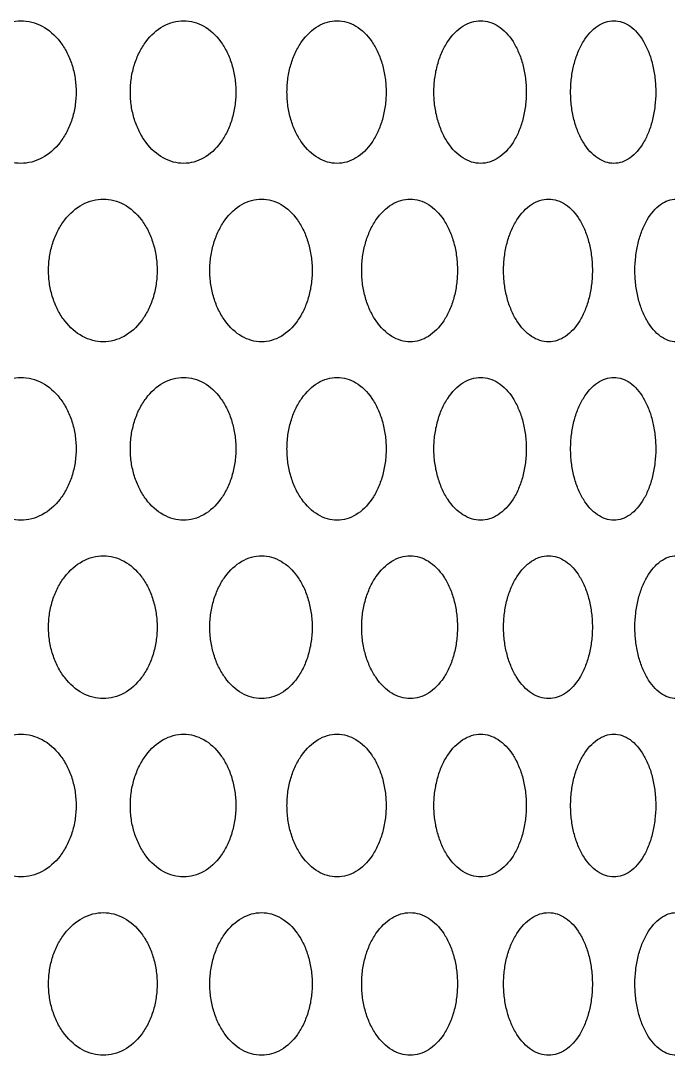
# Model space of a CAD drawing. Header units: millimetres. Extents: x 324 to 7054, y -67 to 2159.
# Drawn here: x 855.2 to 891.5, y 685 to 743 of the extents above; entities that cross this region are included whole.
import ezdxf

# ---------------------------------------------------------------- set-up
doc = ezdxf.new("R2010")
doc.units = ezdxf.units.MM
doc.header["$LTSCALE"] = 153.67
doc.layers.add('02___PRT_ALL_AXES', color=7, linetype='CONTINUOUS')

msp = doc.modelspace()

# ---------------------------------------------------------------- linework, layer by layer
at = {"layer": '02___PRT_ALL_AXES', "linetype": 'Continuous'}
for points in [[(852.09656, 739), (852.09684, 739.26583), (852.13801, 739.78945), (852.32094, 740.54514), (852.61365, 741.23528), (853.1404, 742.04859), (854.01404, 742.7909), (855.24764, 743.10456), (856.4692, 742.79082), (857.32454, 742.05038), (857.83725, 741.2386), (858.12193, 740.54817), (858.29958, 739.79095), (858.3395, 739.2663), (858.33976, 739)], [(861.37941, 739), (861.37967, 739.26583), (861.41873, 739.78945), (861.59224, 740.54514), (861.86984, 741.23528), (862.36927, 742.04859), (863.19722, 742.7909), (864.36529, 743.10456), (865.52082, 742.79082), (866.3292, 742.05038), (866.81353, 741.2386), (867.08238, 740.54817), (867.25013, 739.79095), (867.28781, 739.2663), (867.28806, 739)], [(870.15443, 739), (870.15467, 739.26583), (870.19146, 739.78945), (870.35486, 740.54514), (870.61623, 741.23528), (871.08635, 742.04859), (871.8653, 742.7909), (872.96316, 743.10456), (874.04804, 742.79082), (874.80622, 742.05038), (875.26023, 741.2386), (875.51218, 740.54817), (875.66934, 739.79095), (875.70465, 739.2663), (875.70488, 739)], [(878.38649, 739), (878.38672, 739.26583), (878.42108, 739.78945), (878.57372, 740.54514), (878.81783, 741.23528), (879.25674, 742.04859), (879.98358, 742.7909), (881.00683, 743.10456), (882.01672, 742.79082), (882.72166, 742.05038), (883.14354, 741.2386), (883.37757, 740.54817), (883.52353, 739.79095), (883.55631, 739.2663), (883.55652, 739)], [(886.04264, 739), (886.04286, 739.26583), (886.07467, 739.78945), (886.21593, 740.54514), (886.44179, 741.23528), (886.84774, 742.04859), (887.51956, 742.7909), (888.4641, 743.10456), (889.39496, 742.79082), (890.04385, 742.05038), (890.4319, 741.2386), (890.64708, 740.54817), (890.78124, 739.79095), (890.81137, 739.2663), (890.81157, 739)], [(858.33976, 739), (858.33949, 738.73417), (858.29973, 738.21055), (858.12281, 737.45486), (857.83897, 736.76472), (857.32626, 735.95141), (856.47016, 735.2091), (855.24531, 734.89544), (854.015, 735.20918), (853.14217, 735.94962), (852.61542, 736.7614), (852.32185, 737.45183), (852.13816, 738.20905), (852.09683, 738.7337), (852.09656, 739)], [(867.28806, 739), (867.28781, 738.73417), (867.25026, 738.21055), (867.08321, 737.45486), (866.81516, 736.76472), (866.33083, 735.95141), (865.52173, 735.2091), (864.36309, 734.89544), (863.19813, 735.20918), (862.37095, 735.94962), (861.87152, 736.7614), (861.5931, 737.45183), (861.41887, 738.20905), (861.37967, 738.7337), (861.37941, 739)], [(875.70488, 739), (875.70464, 738.73417), (875.66947, 738.21055), (875.51296, 737.45486), (875.26176, 736.76472), (874.80775, 735.95141), (874.0489, 735.2091), (872.96109, 734.89544), (871.86616, 735.20918), (871.08792, 735.94962), (870.61782, 736.7614), (870.35567, 737.45183), (870.19159, 738.20905), (870.15467, 738.7337), (870.15443, 739)], [(883.55652, 739), (883.5563, 738.73417), (883.52365, 738.21055), (883.3783, 737.45486), (883.14496, 736.76472), (882.72308, 735.95141), (882.01752, 735.2091), (881.0049, 734.89544), (879.98438, 735.20918), (879.25821, 735.94962), (878.81931, 736.7614), (878.57449, 737.45183), (878.42121, 738.20905), (878.38671, 738.7337), (878.38649, 739)], [(890.81157, 739), (890.81137, 738.73417), (890.78135, 738.21055), (890.64775, 737.45486), (890.4332, 736.76472), (890.04516, 735.95141), (889.3957, 735.2091), (888.46232, 734.89544), (887.5203, 735.20918), (886.84911, 735.94962), (886.44316, 736.7614), (886.21664, 737.45183), (886.07478, 738.20905), (886.04285, 738.7337), (886.04264, 739)], [(856.79919, 729), (856.79946, 729.26583), (856.83959, 729.78945), (857.0179, 730.54514), (857.3032, 731.23528), (857.81655, 732.04859), (858.66777, 732.7909), (859.86921, 733.10456), (861.05834, 732.79082), (861.89062, 732.05038), (862.38939, 731.2386), (862.66629, 730.54817), (862.83908, 729.79095), (862.8779, 729.2663), (862.87815, 729)], [(865.83264, 729), (865.83289, 729.26583), (865.87083, 729.78945), (866.03938, 730.54514), (866.309, 731.23528), (866.79401, 732.04859), (867.59787, 732.7909), (868.7314, 733.10456), (869.85217, 732.79082), (870.63583, 732.05038), (871.10524, 731.2386), (871.36577, 730.54817), (871.52831, 729.79095), (871.56482, 729.2663), (871.56506, 729)], [(874.34044, 729), (874.34068, 729.26583), (874.37627, 729.78945), (874.53437, 730.54514), (874.78724, 731.23528), (875.24198, 732.04859), (875.99525, 732.7909), (877.05633, 733.10456), (878.10425, 732.79082), (878.83617, 732.05038), (879.27434, 731.2386), (879.51745, 730.54817), (879.66908, 729.79095), (879.70314, 729.2663), (879.70336, 729)], [(882.28853, 729), (882.28875, 729.26583), (882.32185, 729.78945), (882.46888, 730.54514), (882.70398, 731.23528), (883.12662, 732.04859), (883.8263, 732.7909), (884.81069, 733.10456), (885.78155, 732.79082), (886.4588, 732.05038), (886.86397, 731.2386), (887.08869, 730.54817), (887.22882, 729.79095), (887.26029, 729.2663), (887.26049, 729)], [(889.64509, 729), (889.64529, 729.26583), (889.67577, 729.78945), (889.81114, 730.54514), (890.02753, 731.23528), (890.41639, 732.04859), (891.05967, 732.7909), (891.96342, 733.10456), (892.85334, 732.79082), (893.47321, 732.05038), (893.84376, 731.2386), (894.04919, 730.54817), (894.17725, 729.79095), (894.20601, 729.2663), (894.20619, 729)], [(862.87815, 729), (862.87789, 728.73417), (862.83922, 728.21055), (862.66715, 727.45486), (862.39107, 726.76472), (861.8923, 725.95141), (861.05928, 725.2091), (859.86694, 724.89544), (858.6687, 725.20918), (857.81827, 725.94962), (857.30493, 726.7614), (857.01879, 727.45183), (856.83974, 728.20905), (856.79945, 728.7337), (856.79919, 729)], [(871.56506, 729), (871.56482, 728.73417), (871.52844, 728.21055), (871.36658, 727.45486), (871.10682, 726.76472), (870.63742, 725.95141), (869.85305, 725.2091), (868.72926, 724.89544), (867.59875, 725.20918), (866.79564, 725.94962), (866.31063, 726.7614), (866.04022, 727.45183), (865.87097, 728.20905), (865.83289, 728.7337), (865.83264, 729)], [(879.70336, 729), (879.70314, 728.73417), (879.66921, 728.21055), (879.5182, 727.45486), (879.27581, 726.76472), (878.83765, 725.95141), (878.10507, 725.2091), (877.05433, 724.89544), (875.99608, 725.20918), (875.2435, 725.94962), (874.78877, 726.7614), (874.53516, 727.45183), (874.3764, 728.20905), (874.34067, 728.7337), (874.34044, 729)], [(887.26049, 729), (887.26028, 728.73417), (887.22893, 728.21055), (887.08938, 727.45486), (886.86533, 726.76472), (886.46017, 725.95141), (885.78231, 725.2091), (884.80883, 724.89544), (883.82707, 725.20918), (883.12804, 725.94962), (882.7054, 726.7614), (882.46961, 727.45183), (882.32197, 728.20905), (882.28874, 728.7337), (882.28853, 729)], [(894.20619, 729), (894.206, 728.73417), (894.17735, 728.21055), (894.04983, 727.45486), (893.84501, 726.76472), (893.47446, 725.95141), (892.85405, 725.2091), (891.96172, 724.89544), (891.06037, 725.20918), (890.41769, 725.94962), (890.02884, 726.7614), (889.81181, 727.45183), (889.67589, 728.20905), (889.64529, 728.7337), (889.64509, 729)], [(852.09656, 719), (852.09684, 719.26583), (852.13801, 719.78945), (852.32094, 720.54514), (852.61365, 721.23528), (853.1404, 722.04859), (854.01404, 722.7909), (855.24764, 723.10456), (856.4692, 722.79082), (857.32454, 722.05038), (857.83725, 721.2386), (858.12193, 720.54817), (858.29958, 719.79095), (858.3395, 719.2663), (858.33976, 719)], [(861.37941, 719), (861.37967, 719.26583), (861.41873, 719.78945), (861.59224, 720.54514), (861.86984, 721.23528), (862.36927, 722.04859), (863.19722, 722.7909), (864.36529, 723.10456), (865.52082, 722.79082), (866.3292, 722.05038), (866.81353, 721.2386), (867.08238, 720.54817), (867.25013, 719.79095), (867.28781, 719.2663), (867.28806, 719)], [(870.15443, 719), (870.15467, 719.26583), (870.19146, 719.78945), (870.35486, 720.54514), (870.61623, 721.23528), (871.08635, 722.04859), (871.8653, 722.7909), (872.96316, 723.10456), (874.04804, 722.79082), (874.80622, 722.05038), (875.26023, 721.2386), (875.51218, 720.54817), (875.66934, 719.79095), (875.70465, 719.2663), (875.70488, 719)], [(878.38649, 719), (878.38672, 719.26583), (878.42108, 719.78945), (878.57372, 720.54514), (878.81783, 721.23528), (879.25674, 722.04859), (879.98358, 722.7909), (881.00683, 723.10456), (882.01672, 722.79082), (882.72166, 722.05038), (883.14354, 721.2386), (883.37757, 720.54817), (883.52353, 719.79095), (883.55631, 719.2663), (883.55652, 719)], [(886.04264, 719), (886.04286, 719.26583), (886.07467, 719.78945), (886.21593, 720.54514), (886.44179, 721.23528), (886.84774, 722.04859), (887.51956, 722.7909), (888.4641, 723.10456), (889.39496, 722.79082), (890.04385, 722.05038), (890.4319, 721.2386), (890.64708, 720.54817), (890.78124, 719.79095), (890.81137, 719.2663), (890.81157, 719)], [(858.33976, 719), (858.33949, 718.73417), (858.29973, 718.21055), (858.12281, 717.45486), (857.83897, 716.76472), (857.32626, 715.95141), (856.47016, 715.2091), (855.24531, 714.89544), (854.015, 715.20918), (853.14217, 715.94962), (852.61542, 716.7614), (852.32185, 717.45183), (852.13816, 718.20905), (852.09683, 718.7337), (852.09656, 719)], [(867.28806, 719), (867.28781, 718.73417), (867.25026, 718.21055), (867.08321, 717.45486), (866.81516, 716.76472), (866.33083, 715.95141), (865.52173, 715.2091), (864.36309, 714.89544), (863.19813, 715.20918), (862.37095, 715.94962), (861.87152, 716.7614), (861.5931, 717.45183), (861.41887, 718.20905), (861.37967, 718.7337), (861.37941, 719)], [(875.70488, 719), (875.70464, 718.73417), (875.66947, 718.21055), (875.51296, 717.45486), (875.26176, 716.76472), (874.80775, 715.95141), (874.0489, 715.2091), (872.96109, 714.89544), (871.86616, 715.20918), (871.08792, 715.94962), (870.61782, 716.7614), (870.35567, 717.45183), (870.19159, 718.20905), (870.15467, 718.7337), (870.15443, 719)], [(883.55652, 719), (883.5563, 718.73417), (883.52365, 718.21055), (883.3783, 717.45486), (883.14496, 716.76472), (882.72308, 715.95141), (882.01752, 715.2091), (881.0049, 714.89544), (879.98438, 715.20918), (879.25821, 715.94962), (878.81931, 716.7614), (878.57449, 717.45183), (878.42121, 718.20905), (878.38671, 718.7337), (878.38649, 719)], [(890.81157, 719), (890.81137, 718.73417), (890.78135, 718.21055), (890.64775, 717.45486), (890.4332, 716.76472), (890.04516, 715.95141), (889.3957, 715.2091), (888.46232, 714.89544), (887.5203, 715.20918), (886.84911, 715.94962), (886.44316, 716.7614), (886.21664, 717.45183), (886.07478, 718.20905), (886.04285, 718.7337), (886.04264, 719)], [(856.79919, 709), (856.79946, 709.26583), (856.83959, 709.78945), (857.0179, 710.54514), (857.3032, 711.23528), (857.81655, 712.04859), (858.66777, 712.7909), (859.86921, 713.10456), (861.05834, 712.79082), (861.89062, 712.05038), (862.38939, 711.2386), (862.66629, 710.54817), (862.83908, 709.79095), (862.8779, 709.2663), (862.87815, 709)], [(865.83264, 709), (865.83289, 709.26583), (865.87083, 709.78945), (866.03938, 710.54514), (866.309, 711.23528), (866.79401, 712.04859), (867.59787, 712.7909), (868.7314, 713.10456), (869.85217, 712.79082), (870.63583, 712.05038), (871.10524, 711.2386), (871.36577, 710.54817), (871.52831, 709.79095), (871.56482, 709.2663), (871.56506, 709)], [(874.34044, 709), (874.34068, 709.26583), (874.37627, 709.78945), (874.53437, 710.54514), (874.78724, 711.23528), (875.24198, 712.04859), (875.99525, 712.7909), (877.05633, 713.10456), (878.10425, 712.79082), (878.83617, 712.05038), (879.27434, 711.2386), (879.51745, 710.54817), (879.66908, 709.79095), (879.70314, 709.2663), (879.70336, 709)], [(882.28853, 709), (882.28875, 709.26583), (882.32185, 709.78945), (882.46888, 710.54514), (882.70398, 711.23528), (883.12662, 712.04859), (883.8263, 712.7909), (884.81069, 713.10456), (885.78155, 712.79082), (886.4588, 712.05038), (886.86397, 711.2386), (887.08869, 710.54817), (887.22882, 709.79095), (887.26029, 709.2663), (887.26049, 709)], [(889.64509, 709), (889.64529, 709.26583), (889.67577, 709.78945), (889.81114, 710.54514), (890.02753, 711.23528), (890.41639, 712.04859), (891.05967, 712.7909), (891.96342, 713.10456), (892.85334, 712.79082), (893.47321, 712.05038), (893.84376, 711.2386), (894.04919, 710.54817), (894.17725, 709.79095), (894.20601, 709.2663), (894.20619, 709)], [(862.87815, 709), (862.87789, 708.73417), (862.83922, 708.21055), (862.66715, 707.45486), (862.39107, 706.76472), (861.8923, 705.95141), (861.05928, 705.2091), (859.86694, 704.89544), (858.6687, 705.20918), (857.81827, 705.94962), (857.30493, 706.7614), (857.01879, 707.45183), (856.83974, 708.20905), (856.79945, 708.7337), (856.79919, 709)], [(871.56506, 709), (871.56482, 708.73417), (871.52844, 708.21055), (871.36658, 707.45486), (871.10682, 706.76472), (870.63742, 705.95141), (869.85305, 705.2091), (868.72926, 704.89544), (867.59875, 705.20918), (866.79564, 705.94962), (866.31063, 706.7614), (866.04022, 707.45183), (865.87097, 708.20905), (865.83289, 708.7337), (865.83264, 709)], [(879.70336, 709), (879.70314, 708.73417), (879.66921, 708.21055), (879.5182, 707.45486), (879.27581, 706.76472), (878.83765, 705.95141), (878.10507, 705.2091), (877.05433, 704.89544), (875.99608, 705.20918), (875.2435, 705.94962), (874.78877, 706.7614), (874.53516, 707.45183), (874.3764, 708.20905), (874.34067, 708.7337), (874.34044, 709)], [(887.26049, 709), (887.26028, 708.73417), (887.22893, 708.21055), (887.08938, 707.45486), (886.86533, 706.76472), (886.46017, 705.95141), (885.78231, 705.2091), (884.80883, 704.89544), (883.82707, 705.20918), (883.12804, 705.94962), (882.7054, 706.7614), (882.46961, 707.45183), (882.32197, 708.20905), (882.28874, 708.7337), (882.28853, 709)], [(894.20619, 709), (894.206, 708.73417), (894.17735, 708.21055), (894.04983, 707.45486), (893.84501, 706.76472), (893.47446, 705.95141), (892.85405, 705.2091), (891.96172, 704.89544), (891.06037, 705.20918), (890.41769, 705.94962), (890.02884, 706.7614), (889.81181, 707.45183), (889.67589, 708.20905), (889.64529, 708.7337), (889.64509, 709)], [(852.09656, 699), (852.09684, 699.26583), (852.13801, 699.78945), (852.32094, 700.54514), (852.61365, 701.23528), (853.1404, 702.04859), (854.01404, 702.7909), (855.24764, 703.10456), (856.4692, 702.79082), (857.32454, 702.05038), (857.83725, 701.2386), (858.12193, 700.54817), (858.29958, 699.79095), (858.3395, 699.2663), (858.33976, 699)], [(861.37941, 699), (861.37967, 699.26583), (861.41873, 699.78945), (861.59224, 700.54514), (861.86984, 701.23528), (862.36927, 702.04859), (863.19722, 702.7909), (864.36529, 703.10456), (865.52082, 702.79082), (866.3292, 702.05038), (866.81353, 701.2386), (867.08238, 700.54817), (867.25013, 699.79095), (867.28781, 699.2663), (867.28806, 699)], [(870.15443, 699), (870.15467, 699.26583), (870.19146, 699.78945), (870.35486, 700.54514), (870.61623, 701.23528), (871.08635, 702.04859), (871.8653, 702.7909), (872.96316, 703.10456), (874.04804, 702.79082), (874.80622, 702.05038), (875.26023, 701.2386), (875.51218, 700.54817), (875.66934, 699.79095), (875.70465, 699.2663), (875.70488, 699)], [(878.38649, 699), (878.38672, 699.26583), (878.42108, 699.78945), (878.57372, 700.54514), (878.81783, 701.23528), (879.25674, 702.04859), (879.98358, 702.7909), (881.00683, 703.10456), (882.01672, 702.79082), (882.72166, 702.05038), (883.14354, 701.2386), (883.37757, 700.54817), (883.52353, 699.79095), (883.55631, 699.2663), (883.55652, 699)], [(886.04264, 699), (886.04286, 699.26583), (886.07467, 699.78945), (886.21593, 700.54514), (886.44179, 701.23528), (886.84774, 702.04859), (887.51956, 702.7909), (888.4641, 703.10456), (889.39496, 702.79082), (890.04385, 702.05038), (890.4319, 701.2386), (890.64708, 700.54817), (890.78124, 699.79095), (890.81137, 699.2663), (890.81157, 699)], [(858.33976, 699), (858.33949, 698.73417), (858.29973, 698.21055), (858.12281, 697.45486), (857.83897, 696.76472), (857.32626, 695.95141), (856.47016, 695.2091), (855.24531, 694.89544), (854.015, 695.20918), (853.14217, 695.94962), (852.61542, 696.7614), (852.32185, 697.45183), (852.13816, 698.20905), (852.09683, 698.7337), (852.09656, 699)], [(867.28806, 699), (867.28781, 698.73417), (867.25026, 698.21055), (867.08321, 697.45486), (866.81516, 696.76472), (866.33083, 695.95141), (865.52173, 695.2091), (864.36309, 694.89544), (863.19813, 695.20918), (862.37095, 695.94962), (861.87152, 696.7614), (861.5931, 697.45183), (861.41887, 698.20905), (861.37967, 698.7337), (861.37941, 699)], [(875.70488, 699), (875.70464, 698.73417), (875.66947, 698.21055), (875.51296, 697.45486), (875.26176, 696.76472), (874.80775, 695.95141), (874.0489, 695.2091), (872.96109, 694.89544), (871.86616, 695.20918), (871.08792, 695.94962), (870.61782, 696.7614), (870.35567, 697.45183), (870.19159, 698.20905), (870.15467, 698.7337), (870.15443, 699)], [(883.55652, 699), (883.5563, 698.73417), (883.52365, 698.21055), (883.3783, 697.45486), (883.14496, 696.76472), (882.72308, 695.95141), (882.01752, 695.2091), (881.0049, 694.89544), (879.98438, 695.20918), (879.25821, 695.94962), (878.81931, 696.7614), (878.57449, 697.45183), (878.42121, 698.20905), (878.38671, 698.7337), (878.38649, 699)], [(890.81157, 699), (890.81137, 698.73417), (890.78135, 698.21055), (890.64775, 697.45486), (890.4332, 696.76472), (890.04516, 695.95141), (889.3957, 695.2091), (888.46232, 694.89544), (887.5203, 695.20918), (886.84911, 695.94962), (886.44316, 696.7614), (886.21664, 697.45183), (886.07478, 698.20905), (886.04285, 698.7337), (886.04264, 699)], [(856.79919, 689), (856.79946, 689.26583), (856.83959, 689.78945), (857.0179, 690.54514), (857.3032, 691.23528), (857.81655, 692.04859), (858.66777, 692.7909), (859.86921, 693.10456), (861.05834, 692.79082), (861.89062, 692.05038), (862.38939, 691.2386), (862.66629, 690.54817), (862.83908, 689.79095), (862.8779, 689.2663), (862.87815, 689)], [(865.83264, 689), (865.83289, 689.26583), (865.87083, 689.78945), (866.03938, 690.54514), (866.309, 691.23528), (866.79401, 692.04859), (867.59787, 692.7909), (868.7314, 693.10456), (869.85217, 692.79082), (870.63583, 692.05038), (871.10524, 691.2386), (871.36577, 690.54817), (871.52831, 689.79095), (871.56482, 689.2663), (871.56506, 689)], [(874.34044, 689), (874.34068, 689.26583), (874.37627, 689.78945), (874.53437, 690.54514), (874.78724, 691.23528), (875.24198, 692.04859), (875.99525, 692.7909), (877.05633, 693.10456), (878.10425, 692.79082), (878.83617, 692.05038), (879.27434, 691.2386), (879.51745, 690.54817), (879.66908, 689.79095), (879.70314, 689.2663), (879.70336, 689)], [(882.28853, 689), (882.28875, 689.26583), (882.32185, 689.78945), (882.46888, 690.54514), (882.70398, 691.23528), (883.12662, 692.04859), (883.8263, 692.7909), (884.81069, 693.10456), (885.78155, 692.79082), (886.4588, 692.05038), (886.86397, 691.2386), (887.08869, 690.54817), (887.22882, 689.79095), (887.26029, 689.2663), (887.26049, 689)], [(889.64509, 689), (889.64529, 689.26583), (889.67577, 689.78945), (889.81114, 690.54514), (890.02753, 691.23528), (890.41639, 692.04859), (891.05967, 692.7909), (891.96342, 693.10456), (892.85334, 692.79082), (893.47321, 692.05038), (893.84376, 691.2386), (894.04919, 690.54817), (894.17725, 689.79095), (894.20601, 689.2663), (894.20619, 689)], [(862.87815, 689), (862.87789, 688.73417), (862.83922, 688.21055), (862.66715, 687.45486), (862.39107, 686.76472), (861.8923, 685.95141), (861.05928, 685.2091), (859.86694, 684.89544), (858.6687, 685.20918), (857.81827, 685.94962), (857.30493, 686.7614), (857.01879, 687.45183), (856.83974, 688.20905), (856.79945, 688.7337), (856.79919, 689)], [(871.56506, 689), (871.56482, 688.73417), (871.52844, 688.21055), (871.36658, 687.45486), (871.10682, 686.76472), (870.63742, 685.95141), (869.85305, 685.2091), (868.72926, 684.89544), (867.59875, 685.20918), (866.79564, 685.94962), (866.31063, 686.7614), (866.04022, 687.45183), (865.87097, 688.20905), (865.83289, 688.7337), (865.83264, 689)], [(879.70336, 689), (879.70314, 688.73417), (879.66921, 688.21055), (879.5182, 687.45486), (879.27581, 686.76472), (878.83765, 685.95141), (878.10507, 685.2091), (877.05433, 684.89544), (875.99608, 685.20918), (875.2435, 685.94962), (874.78877, 686.7614), (874.53516, 687.45183), (874.3764, 688.20905), (874.34067, 688.7337), (874.34044, 689)], [(887.26049, 689), (887.26028, 688.73417), (887.22893, 688.21055), (887.08938, 687.45486), (886.86533, 686.76472), (886.46017, 685.95141), (885.78231, 685.2091), (884.80883, 684.89544), (883.82707, 685.20918), (883.12804, 685.94962), (882.7054, 686.7614), (882.46961, 687.45183), (882.32197, 688.20905), (882.28874, 688.7337), (882.28853, 689)], [(894.20619, 689), (894.206, 688.73417), (894.17735, 688.21055), (894.04983, 687.45486), (893.84501, 686.76472), (893.47446, 685.95141), (892.85405, 685.2091), (891.96172, 684.89544), (891.06037, 685.20918), (890.41769, 685.94962), (890.02884, 686.7614), (889.81181, 687.45183), (889.67589, 688.20905), (889.64529, 688.7337), (889.64509, 689)]]:
    msp.add_open_spline(points, degree=3, knots=[0, 0, 0, 0, 0.0625, 0.125, 0.1875, 0.25, 0.375, 0.5, 0.625, 0.75, 0.8125, 0.875, 0.9375, 1, 1, 1, 1], dxfattribs=at)

doc.saveas('drawing.dxf')
